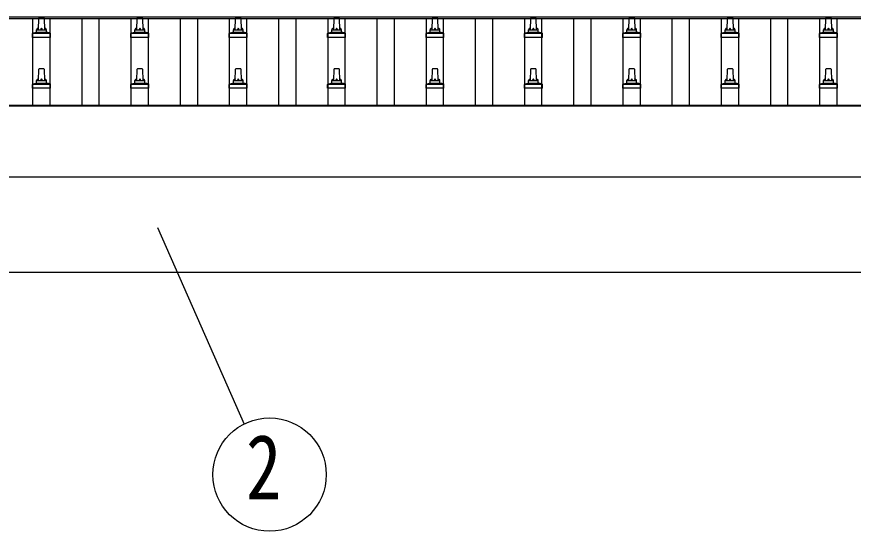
# Model space of a CAD drawing. Units: millimetres, scale not verified. Extents: x -21025 to 21025, y -14850 to 14850.
# Drawn here: x -15409 to -13708, y 2197 to 3243 of the extents above; entities that cross this region are included whole.
import ezdxf
from ezdxf.enums import TextEntityAlignment as Align

# ---------------------------------------------------------------- set-up
doc = ezdxf.new("R2010")
doc.units = ezdxf.units.MM
doc.header["$LTSCALE"] = 60
for name, color, linetype in [('0-5_YKK_13', 4, 'Continuous'), ('0-6_YKK_A1', 4, 'Continuous'), ('0-7_YKK_D', 6, 'Continuous')]:
    doc.layers.add(name, color=color, linetype=linetype)
doc.styles.add('ＭＳ ゴシック', font='')
doc.styles.get('ＭＳ ゴシック').set_extended_font_data('MS Gothic')

msp = doc.modelspace()

# ---------------------------------------------------------------- linework, layer by layer
at = {"layer": '0-5_YKK_13'}
for p, q in [((-15364.4, 3216.64), (-15363.67, 3240.16)), ((-15362.68, 3241.14), (-15354.13, 3241.14)), ((-15353.13, 3240.16), (-15352.4, 3216.64)), ((-15164.4, 3216.64), (-15163.67, 3240.16)), ((-15162.68, 3241.14), (-15154.13, 3241.14)), ((-15153.13, 3240.16), (-15152.4, 3216.64)), ((-14964.4, 3216.64), (-14963.67, 3240.16)), ((-14962.68, 3241.14), (-14954.13, 3241.14)), ((-14953.13, 3240.16), (-14952.4, 3216.64)), ((-14764.4, 3216.64), (-14763.67, 3240.16)), ((-14762.68, 3241.14), (-14754.13, 3241.14)), ((-14753.13, 3240.16), (-14752.4, 3216.64)), ((-14564.4, 3216.64), (-14563.67, 3240.16)), ((-14562.68, 3241.14), (-14554.13, 3241.14)), ((-14553.13, 3240.16), (-14552.4, 3216.64)), ((-14364.4, 3216.64), (-14363.67, 3240.16)), ((-14362.68, 3241.14), (-14354.13, 3241.14)), ((-14353.13, 3240.16), (-14352.4, 3216.64)), ((-14164.4, 3216.64), (-14163.67, 3240.16)), ((-14162.68, 3241.14), (-14154.13, 3241.14)), ((-14153.13, 3240.16), (-14152.4, 3216.64)), ((-13964.4, 3216.64), (-13963.67, 3240.16)), ((-13962.68, 3241.14), (-13954.13, 3241.14)), ((-13953.13, 3240.16), (-13952.4, 3216.64)), ((-13764.4, 3216.64), (-13763.67, 3240.16)), ((-13762.68, 3241.14), (-13754.13, 3241.14)), ((-13753.13, 3240.16), (-13752.4, 3216.64)), ((-15368.4, 3212.42), (-15368.4, 3216.64)), ((-15367.4, 3216.64), (-15349.4, 3216.64)), ((-15348.4, 3212.42), (-15348.4, 3216.64)), ((-15168.4, 3212.42), (-15168.4, 3216.64)), ((-15167.4, 3216.64), (-15149.4, 3216.64)), ((-15148.4, 3212.42), (-15148.4, 3216.64)), ((-14968.4, 3212.42), (-14968.4, 3216.64)), ((-14967.4, 3216.64), (-14949.4, 3216.64)), ((-14948.4, 3212.42), (-14948.4, 3216.64)), ((-14768.4, 3212.42), (-14768.4, 3216.64)), ((-14767.4, 3216.64), (-14749.4, 3216.64)), ((-14748.4, 3212.42), (-14748.4, 3216.64)), ((-14568.4, 3212.42), (-14568.4, 3216.64)), ((-14567.4, 3216.64), (-14549.4, 3216.64)), ((-14548.4, 3212.42), (-14548.4, 3216.64)), ((-14368.4, 3212.42), (-14368.4, 3216.64)), ((-14367.4, 3216.64), (-14349.4, 3216.64)), ((-14348.4, 3212.42), (-14348.4, 3216.64)), ((-14168.4, 3212.42), (-14168.4, 3216.64)), ((-14167.4, 3216.64), (-14149.4, 3216.64)), ((-14148.4, 3212.42), (-14148.4, 3216.64)), ((-13968.4, 3212.42), (-13968.4, 3216.64)), ((-13967.4, 3216.64), (-13949.4, 3216.64)), ((-13948.4, 3212.42), (-13948.4, 3216.64)), ((-13768.4, 3212.42), (-13768.4, 3216.64)), ((-13767.4, 3216.64), (-13749.4, 3216.64)), ((-13748.4, 3212.42), (-13748.4, 3216.64)), ((-15376.65, 3201.14), (-15376.65, 3208.85)), ((-15340.15, 3201.14), (-15376.65, 3201.14)), ((-15376.27, 3209.64), (-15340.53, 3209.64)), ((-15375.89, 3209.82), (-15369.17, 3211.45)), ((-15368.78, 3211.64), (-15348.02, 3211.64)), ((-15340.92, 3209.82), (-15347.64, 3211.45)), ((-15340.15, 3201.14), (-15340.15, 3208.85)), ((-15176.65, 3201.14), (-15176.65, 3208.85)), ((-15140.15, 3201.14), (-15176.65, 3201.14)), ((-15176.27, 3209.64), (-15140.53, 3209.64)), ((-15175.89, 3209.82), (-15169.17, 3211.45)), ((-15168.78, 3211.64), (-15148.02, 3211.64)), ((-15140.92, 3209.82), (-15147.64, 3211.45)), ((-15140.15, 3201.14), (-15140.15, 3208.85)), ((-14976.65, 3201.14), (-14976.65, 3208.85)), ((-14940.15, 3201.14), (-14976.65, 3201.14)), ((-14976.27, 3209.64), (-14940.53, 3209.64)), ((-14975.89, 3209.82), (-14969.17, 3211.45)), ((-14968.78, 3211.64), (-14948.02, 3211.64)), ((-14940.92, 3209.82), (-14947.64, 3211.45)), ((-14940.15, 3201.14), (-14940.15, 3208.85)), ((-14776.65, 3201.14), (-14776.65, 3208.85)), ((-14740.15, 3201.14), (-14776.65, 3201.14)), ((-14776.27, 3209.64), (-14740.53, 3209.64)), ((-14775.89, 3209.82), (-14769.17, 3211.45)), ((-14768.78, 3211.64), (-14748.02, 3211.64)), ((-14740.92, 3209.82), (-14747.64, 3211.45)), ((-14740.15, 3201.14), (-14740.15, 3208.85)), ((-14576.65, 3201.14), (-14576.65, 3208.85)), ((-14540.15, 3201.14), (-14576.65, 3201.14)), ((-14576.27, 3209.64), (-14540.53, 3209.64)), ((-14575.89, 3209.82), (-14569.17, 3211.45)), ((-14568.78, 3211.64), (-14548.02, 3211.64)), ((-14540.92, 3209.82), (-14547.64, 3211.45)), ((-14540.15, 3201.14), (-14540.15, 3208.85)), ((-14376.65, 3201.14), (-14376.65, 3208.85)), ((-14340.15, 3201.14), (-14376.65, 3201.14)), ((-14376.27, 3209.64), (-14340.53, 3209.64)), ((-14375.89, 3209.82), (-14369.17, 3211.45)), ((-14368.78, 3211.64), (-14348.02, 3211.64)), ((-14340.92, 3209.82), (-14347.64, 3211.45)), ((-14340.15, 3201.14), (-14340.15, 3208.85)), ((-14176.65, 3201.14), (-14176.65, 3208.85)), ((-14140.15, 3201.14), (-14176.65, 3201.14)), ((-14176.27, 3209.64), (-14140.53, 3209.64)), ((-14175.89, 3209.82), (-14169.17, 3211.45)), ((-14168.78, 3211.64), (-14148.02, 3211.64)), ((-14140.92, 3209.82), (-14147.64, 3211.45)), ((-14140.15, 3201.14), (-14140.15, 3208.85)), ((-13976.65, 3201.14), (-13976.65, 3208.85)), ((-13940.15, 3201.14), (-13976.65, 3201.14)), ((-13976.27, 3209.64), (-13940.53, 3209.64)), ((-13975.89, 3209.82), (-13969.17, 3211.45)), ((-13968.78, 3211.64), (-13948.02, 3211.64)), ((-13940.92, 3209.82), (-13947.64, 3211.45)), ((-13940.15, 3201.14), (-13940.15, 3208.85)), ((-13776.65, 3201.14), (-13776.65, 3208.85)), ((-13740.15, 3201.14), (-13776.65, 3201.14)), ((-13776.27, 3209.64), (-13740.53, 3209.64)), ((-13775.89, 3209.82), (-13769.17, 3211.45)), ((-13768.78, 3211.64), (-13748.02, 3211.64)), ((-13740.92, 3209.82), (-13747.64, 3211.45)), ((-13740.15, 3201.14), (-13740.15, 3208.85)), ((-15364.4, 3113.3), (-15363.67, 3136.83)), ((-15362.68, 3137.8), (-15354.13, 3137.8)), ((-15353.13, 3136.83), (-15352.4, 3113.3)), ((-15164.4, 3113.3), (-15163.67, 3136.83)), ((-15162.68, 3137.8), (-15154.13, 3137.8)), ((-15153.13, 3136.83), (-15152.4, 3113.3)), ((-14964.4, 3113.3), (-14963.67, 3136.83)), ((-14962.68, 3137.8), (-14954.13, 3137.8)), ((-14953.13, 3136.83), (-14952.4, 3113.3)), ((-14764.4, 3113.3), (-14763.67, 3136.83)), ((-14762.68, 3137.8), (-14754.13, 3137.8)), ((-14753.13, 3136.83), (-14752.4, 3113.3)), ((-14564.4, 3113.3), (-14563.67, 3136.83)), ((-14562.68, 3137.8), (-14554.13, 3137.8)), ((-14553.13, 3136.83), (-14552.4, 3113.3)), ((-14364.4, 3113.3), (-14363.67, 3136.83)), ((-14362.68, 3137.8), (-14354.13, 3137.8)), ((-14353.13, 3136.83), (-14352.4, 3113.3)), ((-14164.4, 3113.3), (-14163.67, 3136.83)), ((-14162.68, 3137.8), (-14154.13, 3137.8)), ((-14153.13, 3136.83), (-14152.4, 3113.3)), ((-13964.4, 3113.3), (-13963.67, 3136.83)), ((-13962.68, 3137.8), (-13954.13, 3137.8)), ((-13953.13, 3136.83), (-13952.4, 3113.3)), ((-13764.4, 3113.3), (-13763.67, 3136.83)), ((-13762.68, 3137.8), (-13754.13, 3137.8)), ((-13753.13, 3136.83), (-13752.4, 3113.3)), ((-15368.4, 3109.09), (-15368.4, 3113.3)), ((-15367.4, 3113.3), (-15349.4, 3113.3)), ((-15348.4, 3109.09), (-15348.4, 3113.3)), ((-15168.4, 3109.09), (-15168.4, 3113.3)), ((-15167.4, 3113.3), (-15149.4, 3113.3)), ((-15148.4, 3109.09), (-15148.4, 3113.3)), ((-14968.4, 3109.09), (-14968.4, 3113.3)), ((-14967.4, 3113.3), (-14949.4, 3113.3)), ((-14948.4, 3109.09), (-14948.4, 3113.3)), ((-14768.4, 3109.09), (-14768.4, 3113.3)), ((-14767.4, 3113.3), (-14749.4, 3113.3)), ((-14748.4, 3109.09), (-14748.4, 3113.3)), ((-14568.4, 3109.09), (-14568.4, 3113.3)), ((-14567.4, 3113.3), (-14549.4, 3113.3)), ((-14548.4, 3109.09), (-14548.4, 3113.3)), ((-14368.4, 3109.09), (-14368.4, 3113.3)), ((-14367.4, 3113.3), (-14349.4, 3113.3)), ((-14348.4, 3109.09), (-14348.4, 3113.3)), ((-14168.4, 3109.09), (-14168.4, 3113.3)), ((-14167.4, 3113.3), (-14149.4, 3113.3)), ((-14148.4, 3109.09), (-14148.4, 3113.3)), ((-13968.4, 3109.09), (-13968.4, 3113.3)), ((-13967.4, 3113.3), (-13949.4, 3113.3)), ((-13948.4, 3109.09), (-13948.4, 3113.3)), ((-13768.4, 3109.09), (-13768.4, 3113.3)), ((-13767.4, 3113.3), (-13749.4, 3113.3)), ((-13748.4, 3109.09), (-13748.4, 3113.3)), ((-15376.65, 3097.8), (-15376.65, 3105.52)), ((-15340.15, 3097.8), (-15376.65, 3097.8)), ((-15376.27, 3106.3), (-15340.53, 3106.3)), ((-15375.89, 3106.49), (-15369.17, 3108.12)), ((-15368.78, 3108.3), (-15348.02, 3108.3)), ((-15340.92, 3106.49), (-15347.64, 3108.12)), ((-15340.15, 3097.8), (-15340.15, 3105.52)), ((-15176.65, 3097.8), (-15176.65, 3105.52)), ((-15140.15, 3097.8), (-15176.65, 3097.8)), ((-15176.27, 3106.3), (-15140.53, 3106.3)), ((-15175.89, 3106.49), (-15169.17, 3108.12)), ((-15168.78, 3108.3), (-15148.02, 3108.3)), ((-15140.92, 3106.49), (-15147.64, 3108.12)), ((-15140.15, 3097.8), (-15140.15, 3105.52)), ((-14976.65, 3097.8), (-14976.65, 3105.52)), ((-14940.15, 3097.8), (-14976.65, 3097.8)), ((-14976.27, 3106.3), (-14940.53, 3106.3)), ((-14975.89, 3106.49), (-14969.17, 3108.12)), ((-14968.78, 3108.3), (-14948.02, 3108.3)), ((-14940.92, 3106.49), (-14947.64, 3108.12)), ((-14940.15, 3097.8), (-14940.15, 3105.52)), ((-14776.65, 3097.8), (-14776.65, 3105.52)), ((-14740.15, 3097.8), (-14776.65, 3097.8)), ((-14776.27, 3106.3), (-14740.53, 3106.3)), ((-14775.89, 3106.49), (-14769.17, 3108.12)), ((-14768.78, 3108.3), (-14748.02, 3108.3)), ((-14740.92, 3106.49), (-14747.64, 3108.12)), ((-14740.15, 3097.8), (-14740.15, 3105.52)), ((-14576.65, 3097.8), (-14576.65, 3105.52)), ((-14540.15, 3097.8), (-14576.65, 3097.8)), ((-14576.27, 3106.3), (-14540.53, 3106.3)), ((-14575.89, 3106.49), (-14569.17, 3108.12)), ((-14568.78, 3108.3), (-14548.02, 3108.3)), ((-14540.92, 3106.49), (-14547.64, 3108.12)), ((-14540.15, 3097.8), (-14540.15, 3105.52)), ((-14376.65, 3097.8), (-14376.65, 3105.52)), ((-14340.15, 3097.8), (-14376.65, 3097.8)), ((-14376.27, 3106.3), (-14340.53, 3106.3)), ((-14375.89, 3106.49), (-14369.17, 3108.12)), ((-14368.78, 3108.3), (-14348.02, 3108.3)), ((-14340.92, 3106.49), (-14347.64, 3108.12)), ((-14340.15, 3097.8), (-14340.15, 3105.52)), ((-14176.65, 3097.8), (-14176.65, 3105.52)), ((-14140.15, 3097.8), (-14176.65, 3097.8)), ((-14176.27, 3106.3), (-14140.53, 3106.3)), ((-14175.89, 3106.49), (-14169.17, 3108.12)), ((-14168.78, 3108.3), (-14148.02, 3108.3)), ((-14140.92, 3106.49), (-14147.64, 3108.12)), ((-14140.15, 3097.8), (-14140.15, 3105.52)), ((-13976.65, 3097.8), (-13976.65, 3105.52)), ((-13940.15, 3097.8), (-13976.65, 3097.8)), ((-13976.27, 3106.3), (-13940.53, 3106.3)), ((-13975.89, 3106.49), (-13969.17, 3108.12)), ((-13968.78, 3108.3), (-13948.02, 3108.3)), ((-13940.92, 3106.49), (-13947.64, 3108.12)), ((-13940.15, 3097.8), (-13940.15, 3105.52)), ((-13776.65, 3097.8), (-13776.65, 3105.52)), ((-13740.15, 3097.8), (-13776.65, 3097.8)), ((-13776.27, 3106.3), (-13740.53, 3106.3)), ((-13775.89, 3106.49), (-13769.17, 3108.12)), ((-13768.78, 3108.3), (-13748.02, 3108.3)), ((-13740.92, 3106.49), (-13747.64, 3108.12)), ((-13740.15, 3097.8), (-13740.15, 3105.52))]:
    msp.add_line(p, q, dxfattribs=at)
for centre, radius, start, end in [((-15362.68, 3240.14), 1, 90, 178.60509), ((-15354.13, 3240.14), 1, 1.39491, 90), ((-15162.68, 3240.14), 1, 90, 178.60509), ((-15154.13, 3240.14), 1, 1.39491, 90), ((-14962.68, 3240.14), 1, 90, 178.60509), ((-14954.13, 3240.14), 1, 1.39491, 90), ((-14762.68, 3240.14), 1, 90, 178.60509), ((-14754.13, 3240.14), 1, 1.39491, 90), ((-14562.68, 3240.14), 1, 90, 178.60509), ((-14554.13, 3240.14), 1, 1.39491, 90), ((-14362.68, 3240.14), 1, 90, 178.60509), ((-14354.13, 3240.14), 1, 1.39491, 90), ((-14162.68, 3240.14), 1, 90, 178.60509), ((-14154.13, 3240.14), 1, 1.39491, 90), ((-13962.68, 3240.14), 1, 90, 178.60509), ((-13954.13, 3240.14), 1, 1.39491, 90), ((-13762.68, 3240.14), 1, 90, 178.60509), ((-13754.13, 3240.14), 1, 1.39491, 90), ((-15364.32, 3216), 4.13, 90, 171.17633), ((-15367.4, 3215.64), 1, 90, 180), ((-15355.07, 3216.64), 4.83, 133.60282, 180), ((-15361.73, 3216.64), 4.83, 0, 46.39718), ((-15352.49, 3216), 4.13, 8.82367, 90), ((-15349.4, 3215.64), 1, 0, 90), ((-15164.32, 3216), 4.13, 90, 171.17633), ((-15167.4, 3215.64), 1, 90, 180), ((-15155.07, 3216.64), 4.83, 133.60282, 180), ((-15161.73, 3216.64), 4.83, 0, 46.39718), ((-15152.49, 3216), 4.13, 8.82367, 90), ((-15149.4, 3215.64), 1, 0, 90), ((-14964.32, 3216), 4.13, 90, 171.17633), ((-14967.4, 3215.64), 1, 90, 180), ((-14955.07, 3216.64), 4.83, 133.60282, 180), ((-14961.73, 3216.64), 4.83, 0, 46.39718), ((-14952.49, 3216), 4.13, 8.82367, 90), ((-14949.4, 3215.64), 1, 0, 90), ((-14764.32, 3216), 4.13, 90, 171.17633), ((-14767.4, 3215.64), 1, 90, 180), ((-14755.07, 3216.64), 4.83, 133.60282, 180), ((-14761.73, 3216.64), 4.83, 0, 46.39718), ((-14752.49, 3216), 4.13, 8.82367, 90), ((-14749.4, 3215.64), 1, 0, 90), ((-14564.32, 3216), 4.13, 90, 171.17633), ((-14567.4, 3215.64), 1, 90, 180), ((-14555.07, 3216.64), 4.83, 133.60282, 180), ((-14561.73, 3216.64), 4.83, 0, 46.39718), ((-14552.49, 3216), 4.13, 8.82367, 90), ((-14549.4, 3215.64), 1, 0, 90), ((-14364.32, 3216), 4.13, 90, 171.17633), ((-14367.4, 3215.64), 1, 90, 180), ((-14355.07, 3216.64), 4.83, 133.60282, 180), ((-14361.73, 3216.64), 4.83, 0, 46.39718), ((-14352.49, 3216), 4.13, 8.82367, 90), ((-14349.4, 3215.64), 1, 0, 90), ((-14164.32, 3216), 4.13, 90, 171.17633), ((-14167.4, 3215.64), 1, 90, 180), ((-14155.07, 3216.64), 4.83, 133.60282, 180), ((-14161.73, 3216.64), 4.83, 0, 46.39718), ((-14152.49, 3216), 4.13, 8.82367, 90), ((-14149.4, 3215.64), 1, 0, 90), ((-13964.32, 3216), 4.13, 90, 171.17633), ((-13967.4, 3215.64), 1, 90, 180), ((-13955.07, 3216.64), 4.83, 133.60282, 180), ((-13961.73, 3216.64), 4.83, 0, 46.39718), ((-13952.49, 3216), 4.13, 8.82367, 90), ((-13949.4, 3215.64), 1, 0, 90), ((-13764.32, 3216), 4.13, 90, 171.17633), ((-13767.4, 3215.64), 1, 90, 180), ((-13755.07, 3216.64), 4.83, 133.60282, 180), ((-13761.73, 3216.64), 4.83, 0, 46.39718), ((-13752.49, 3216), 4.13, 8.82367, 90), ((-13749.4, 3215.64), 1, 0, 90), ((-15375.65, 3208.85), 1, 103.62699, 180), ((-15369.4, 3212.42), 1, 283.62699, 0), ((-15347.4, 3212.42), 1, 180, 256.37301), ((-15341.15, 3208.85), 1, 0, 76.37301), ((-15175.65, 3208.85), 1, 103.62699, 180), ((-15169.4, 3212.42), 1, 283.62699, 0), ((-15147.4, 3212.42), 1, 180, 256.37301), ((-15141.15, 3208.85), 1, 0, 76.37301), ((-14975.65, 3208.85), 1, 103.62699, 180), ((-14969.4, 3212.42), 1, 283.62699, 0), ((-14947.4, 3212.42), 1, 180, 256.37301), ((-14941.15, 3208.85), 1, 0, 76.37301), ((-14775.65, 3208.85), 1, 103.62699, 180), ((-14769.4, 3212.42), 1, 283.62699, 0), ((-14747.4, 3212.42), 1, 180, 256.37301), ((-14741.15, 3208.85), 1, 0, 76.37301), ((-14575.65, 3208.85), 1, 103.62699, 180), ((-14569.4, 3212.42), 1, 283.62699, 0), ((-14547.4, 3212.42), 1, 180, 256.37301), ((-14541.15, 3208.85), 1, 0, 76.37301), ((-14375.65, 3208.85), 1, 103.62699, 180), ((-14369.4, 3212.42), 1, 283.62699, 0), ((-14347.4, 3212.42), 1, 180, 256.37301), ((-14341.15, 3208.85), 1, 0, 76.37301), ((-14175.65, 3208.85), 1, 103.62699, 180), ((-14169.4, 3212.42), 1, 283.62699, 0), ((-14147.4, 3212.42), 1, 180, 256.37301), ((-14141.15, 3208.85), 1, 0, 76.37301), ((-13975.65, 3208.85), 1, 103.62699, 180), ((-13969.4, 3212.42), 1, 283.62699, 0), ((-13947.4, 3212.42), 1, 180, 256.37301), ((-13941.15, 3208.85), 1, 0, 76.37301), ((-13775.65, 3208.85), 1, 103.62699, 180), ((-13769.4, 3212.42), 1, 283.62699, 0), ((-13747.4, 3212.42), 1, 180, 256.37301), ((-13741.15, 3208.85), 1, 0, 76.37301), ((-15362.68, 3136.8), 1, 90, 178.60509), ((-15354.13, 3136.8), 1, 1.39491, 90), ((-15162.68, 3136.8), 1, 90, 178.60509), ((-15154.13, 3136.8), 1, 1.39491, 90), ((-14962.68, 3136.8), 1, 90, 178.60509), ((-14954.13, 3136.8), 1, 1.39491, 90), ((-14762.68, 3136.8), 1, 90, 178.60509), ((-14754.13, 3136.8), 1, 1.39491, 90), ((-14562.68, 3136.8), 1, 90, 178.60509), ((-14554.13, 3136.8), 1, 1.39491, 90), ((-14362.68, 3136.8), 1, 90, 178.60509), ((-14354.13, 3136.8), 1, 1.39491, 90), ((-14162.68, 3136.8), 1, 90, 178.60509), ((-14154.13, 3136.8), 1, 1.39491, 90), ((-13962.68, 3136.8), 1, 90, 178.60509), ((-13954.13, 3136.8), 1, 1.39491, 90), ((-13762.68, 3136.8), 1, 90, 178.60509), ((-13754.13, 3136.8), 1, 1.39491, 90), ((-15364.32, 3112.67), 4.13, 90, 171.17633), ((-15367.4, 3112.3), 1, 90, 180), ((-15355.07, 3113.3), 4.83, 133.60282, 180), ((-15361.73, 3113.3), 4.83, 0, 46.39718), ((-15352.49, 3112.67), 4.13, 8.82367, 90), ((-15349.4, 3112.3), 1, 0, 90), ((-15164.32, 3112.67), 4.13, 90, 171.17633), ((-15167.4, 3112.3), 1, 90, 180), ((-15155.07, 3113.3), 4.83, 133.60282, 180), ((-15161.73, 3113.3), 4.83, 0, 46.39718), ((-15152.49, 3112.67), 4.13, 8.82367, 90), ((-15149.4, 3112.3), 1, 0, 90), ((-14964.32, 3112.67), 4.13, 90, 171.17633), ((-14967.4, 3112.3), 1, 90, 180), ((-14955.07, 3113.3), 4.83, 133.60282, 180), ((-14961.73, 3113.3), 4.83, 0, 46.39718), ((-14952.49, 3112.67), 4.13, 8.82367, 90), ((-14949.4, 3112.3), 1, 0, 90), ((-14764.32, 3112.67), 4.13, 90, 171.17633), ((-14767.4, 3112.3), 1, 90, 180), ((-14755.07, 3113.3), 4.83, 133.60282, 180), ((-14761.73, 3113.3), 4.83, 0, 46.39718), ((-14752.49, 3112.67), 4.13, 8.82367, 90), ((-14749.4, 3112.3), 1, 0, 90), ((-14564.32, 3112.67), 4.13, 90, 171.17633), ((-14567.4, 3112.3), 1, 90, 180), ((-14555.07, 3113.3), 4.83, 133.60282, 180), ((-14561.73, 3113.3), 4.83, 0, 46.39718), ((-14552.49, 3112.67), 4.13, 8.82367, 90), ((-14549.4, 3112.3), 1, 0, 90), ((-14364.32, 3112.67), 4.13, 90, 171.17633), ((-14367.4, 3112.3), 1, 90, 180), ((-14355.07, 3113.3), 4.83, 133.60282, 180), ((-14361.73, 3113.3), 4.83, 0, 46.39718), ((-14352.49, 3112.67), 4.13, 8.82367, 90), ((-14349.4, 3112.3), 1, 0, 90), ((-14164.32, 3112.67), 4.13, 90, 171.17633), ((-14167.4, 3112.3), 1, 90, 180), ((-14155.07, 3113.3), 4.83, 133.60282, 180), ((-14161.73, 3113.3), 4.83, 0, 46.39718), ((-14152.49, 3112.67), 4.13, 8.82367, 90), ((-14149.4, 3112.3), 1, 0, 90), ((-13964.32, 3112.67), 4.13, 90, 171.17633), ((-13967.4, 3112.3), 1, 90, 180), ((-13955.07, 3113.3), 4.83, 133.60282, 180), ((-13961.73, 3113.3), 4.83, 0, 46.39718), ((-13952.49, 3112.67), 4.13, 8.82367, 90), ((-13949.4, 3112.3), 1, 0, 90), ((-13764.32, 3112.67), 4.13, 90, 171.17633), ((-13767.4, 3112.3), 1, 90, 180), ((-13755.07, 3113.3), 4.83, 133.60282, 180), ((-13761.73, 3113.3), 4.83, 0, 46.39718), ((-13752.49, 3112.67), 4.13, 8.82367, 90), ((-13749.4, 3112.3), 1, 0, 90), ((-15375.65, 3105.52), 1, 103.62699, 180), ((-15369.4, 3109.09), 1, 283.62699, 0), ((-15347.4, 3109.09), 1, 180, 256.37301), ((-15341.15, 3105.52), 1, 0, 76.37301), ((-15175.65, 3105.52), 1, 103.62699, 180), ((-15169.4, 3109.09), 1, 283.62699, 0), ((-15147.4, 3109.09), 1, 180, 256.37301), ((-15141.15, 3105.52), 1, 0, 76.37301), ((-14975.65, 3105.52), 1, 103.62699, 180), ((-14969.4, 3109.09), 1, 283.62699, 0), ((-14947.4, 3109.09), 1, 180, 256.37301), ((-14941.15, 3105.52), 1, 0, 76.37301), ((-14775.65, 3105.52), 1, 103.62699, 180), ((-14769.4, 3109.09), 1, 283.62699, 0), ((-14747.4, 3109.09), 1, 180, 256.37301), ((-14741.15, 3105.52), 1, 0, 76.37301), ((-14575.65, 3105.52), 1, 103.62699, 180), ((-14569.4, 3109.09), 1, 283.62699, 0), ((-14547.4, 3109.09), 1, 180, 256.37301), ((-14541.15, 3105.52), 1, 0, 76.37301), ((-14375.65, 3105.52), 1, 103.62699, 180), ((-14369.4, 3109.09), 1, 283.62699, 0), ((-14347.4, 3109.09), 1, 180, 256.37301), ((-14341.15, 3105.52), 1, 0, 76.37301), ((-14175.65, 3105.52), 1, 103.62699, 180), ((-14169.4, 3109.09), 1, 283.62699, 0), ((-14147.4, 3109.09), 1, 180, 256.37301), ((-14141.15, 3105.52), 1, 0, 76.37301), ((-13975.65, 3105.52), 1, 103.62699, 180), ((-13969.4, 3109.09), 1, 283.62699, 0), ((-13947.4, 3109.09), 1, 180, 256.37301), ((-13941.15, 3105.52), 1, 0, 76.37301), ((-13775.65, 3105.52), 1, 103.62699, 180), ((-13769.4, 3109.09), 1, 283.62699, 0), ((-13747.4, 3109.09), 1, 180, 256.37301), ((-13741.15, 3105.52), 1, 0, 76.37301)]:
    msp.add_arc(centre, radius, start, end, dxfattribs=at)
at = {"layer": '0-6_YKK_A1'}
for p, q in [((-16381.4, 3243.16), (-8580.9, 3243.16)), ((-16381.4, 3239.57), (-8558.4, 3239.57)), ((-15375.9, 3063.55), (-15375.9, 3239.57)), ((-15340.9, 3063.55), (-15340.9, 3239.57)), ((-15275.9, 3063.55), (-15275.9, 3239.57)), ((-15240.9, 3063.55), (-15240.9, 3239.57)), ((-15175.9, 3063.55), (-15175.9, 3239.57)), ((-15140.9, 3063.55), (-15140.9, 3239.57)), ((-15075.9, 3063.55), (-15075.9, 3239.57)), ((-15040.9, 3063.55), (-15040.9, 3239.57)), ((-14975.9, 3063.55), (-14975.9, 3239.57)), ((-14940.9, 3063.55), (-14940.9, 3239.57)), ((-14875.9, 3063.55), (-14875.9, 3239.57)), ((-14840.9, 3063.55), (-14840.9, 3239.57)), ((-14775.9, 3063.55), (-14775.9, 3239.57)), ((-14740.9, 3063.55), (-14740.9, 3239.57)), ((-14675.9, 3063.55), (-14675.9, 3239.57)), ((-14640.9, 3063.55), (-14640.9, 3239.57)), ((-14575.9, 3063.55), (-14575.9, 3239.57)), ((-14540.9, 3063.55), (-14540.9, 3239.57)), ((-14475.9, 3063.55), (-14475.9, 3239.57)), ((-14440.9, 3063.55), (-14440.9, 3239.57)), ((-14375.9, 3063.55), (-14375.9, 3239.57)), ((-14340.9, 3063.55), (-14340.9, 3239.57)), ((-14275.9, 3063.55), (-14275.9, 3239.57)), ((-14240.9, 3063.55), (-14240.9, 3239.57)), ((-14175.9, 3063.55), (-14175.9, 3239.57)), ((-14140.9, 3063.55), (-14140.9, 3239.57)), ((-14075.9, 3063.55), (-14075.9, 3239.57)), ((-14040.9, 3063.55), (-14040.9, 3239.57)), ((-13975.9, 3063.55), (-13975.9, 3239.57)), ((-13940.9, 3063.55), (-13940.9, 3239.57)), ((-13875.9, 3063.55), (-13875.9, 3239.57)), ((-13840.9, 3063.55), (-13840.9, 3239.57)), ((-13775.9, 3063.55), (-13775.9, 3239.57)), ((-13740.9, 3063.55), (-13740.9, 3239.57)), ((-16381.4, 3063.31), (-10368.4, 3063.31)), ((-16376.7, 3061.75), (-10368.4, 3061.75)), ((-10368.4, 2916.88), (-16376.7, 2916.88)), ((-16264.75, 2724.04), (-10373.4, 2724.04))]:
    msp.add_line(p, q, dxfattribs=at)
at = {"layer": '0-7_YKK_D'}
msp.add_line((-15122.28, 2814.51), (-14946.46, 2415.06), dxfattribs=at)
msp.add_circle((-14894.66, 2312.16), 115.2, dxfattribs=at)

# ---------------------------------------------------------------- texts
at = {"layer": '0-7_YKK_D', "style": 'ＭＳ ゴシック', "width": 0.8}
msp.add_text('2', height=132, dxfattribs=at).set_placement((-14942.66, 2222.16), align=Align.BOTTOM_LEFT)

doc.saveas('drawing.dxf')
